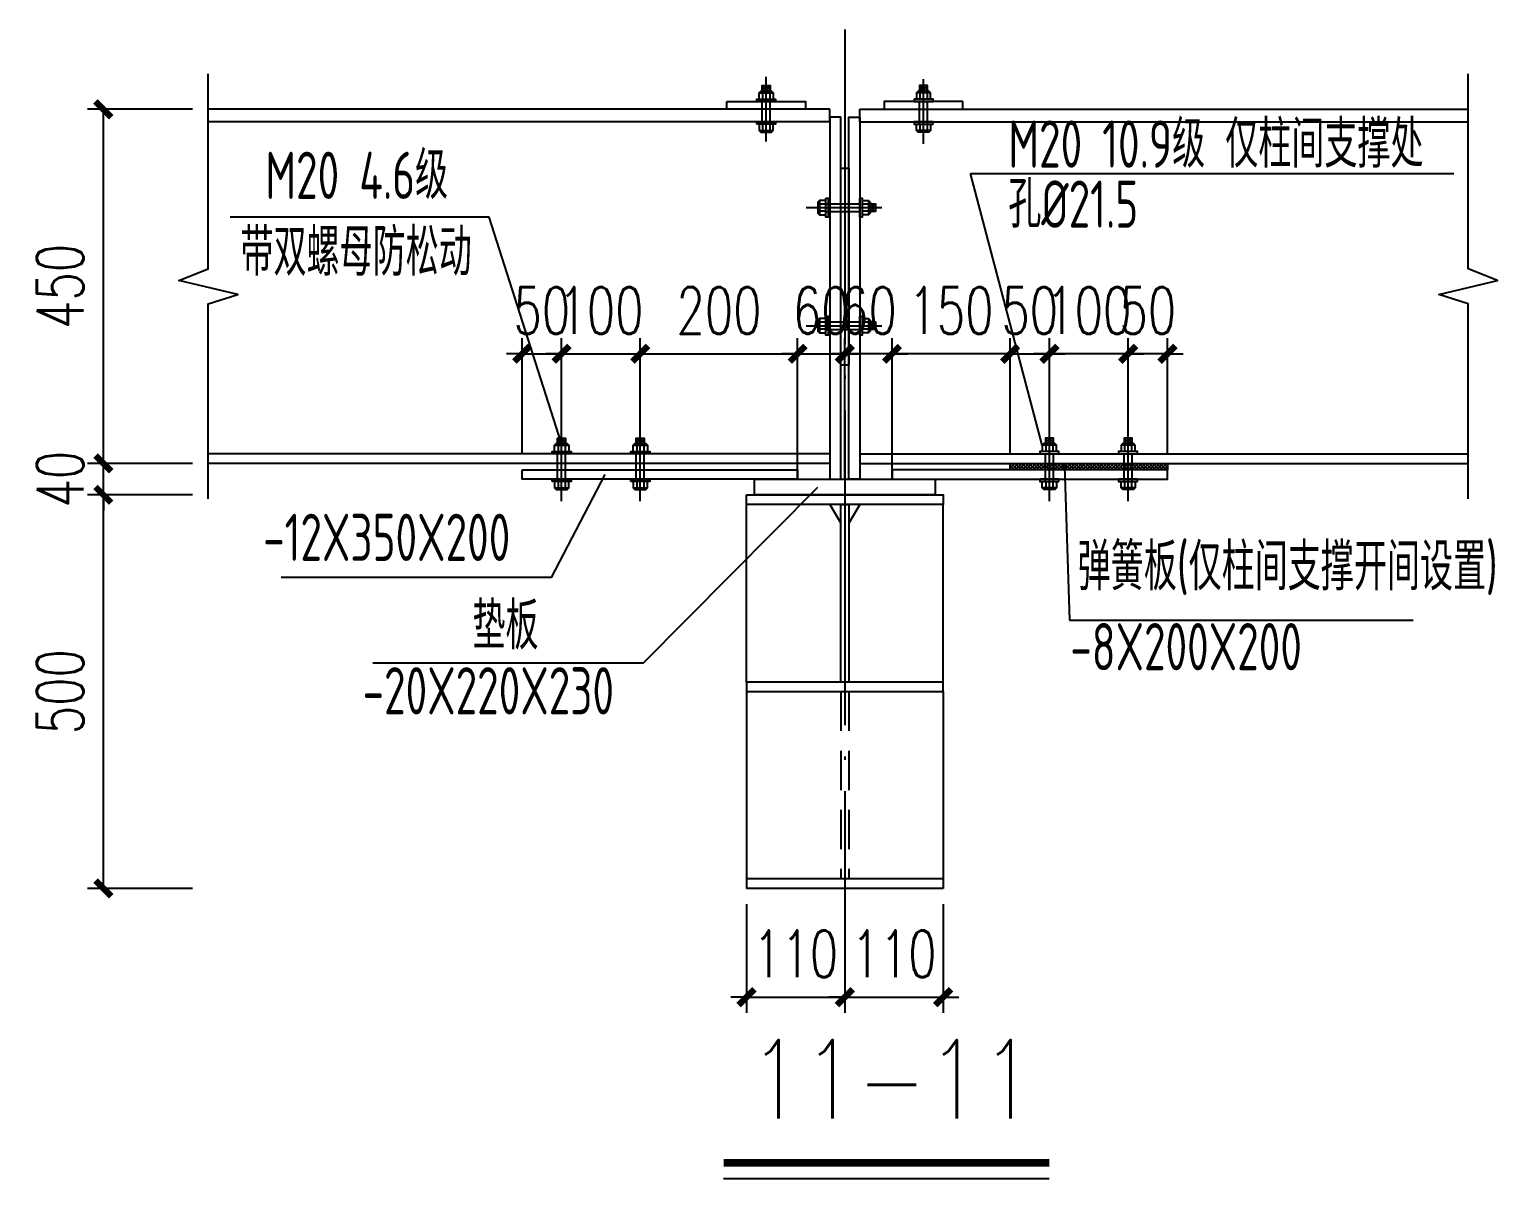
# Model space of a CAD drawing. Extents: x -33967 to 1773478, y -1022458 to -784650.
# Drawn here: x 1727093 to 1736423, y -1011681 to -1004379 of the extents above; entities that cross this region are included whole.
import ezdxf
from ezdxf.enums import TextEntityAlignment as Align

# ---------------------------------------------------------------- set-up
doc = ezdxf.new("R2010")
doc.units = 0
doc.header["$LTSCALE"] = 1000
doc.header["$MEASUREMENT"] = 0
for name, pattern in [('ACAD_ISO02W100', [15, 12, -3]), ('DASHED', [0.75, 0.5, -0.25]), ('DOTE', [2.42, 2, -0.2, 0.02, -0.2])]:
    doc.linetypes.add(name, pattern=pattern)
for name, color, linetype in [('ADIM', 3, 'Continuous'), ('AXIS', 3, 'Continuous'), ('DOTE', 1, 'DOTE'), ('GL', 150, 'Continuous'), ('PUB_TEXT', 7, 'Continuous'), ('PZ', 202, 'Continuous'), ('TEXT', 7, 'Continuous'), ('吊车梁', 161, 'Continuous')]:
    doc.layers.add(name, color=color, linetype=linetype)
doc.styles.add('_TCH_DIM_T3', font='SIMPLEX', dxfattribs={"width": 0.705882, "bigfont": 'GBCBIG'})
doc.styles.add('SIM-TSSC', font='simplex.shx', dxfattribs={"width": 0.8, "bigfont": 'tssdchn.shx'})
doc.styles.add('TSSD_Norm', font='tssdeng.shx', dxfattribs={"bigfont": 'hztxt.shx'})
doc.dimstyles.new('TCH_100_5', dxfattribs={"dimtxt": 297.5, "dimasz": 100, "dimexe": 100, "dimexo": 100, "dimgap": 126.25, "dimtad": 1, "dimdec": 0, "dimlfac": 0.2, "dimzin": 0, "dimdsep": 46, "dimtxsty": '_TCH_DIM_T3', "dimblk": 'ARCHTICK', "dimcen": 0.09, "dimclrd": 126, "dimclre": 126, "dimclrt": 7, "dimazin": 2, "dimtfac": 1, "dimtdec": 0, "dimtix": 1, "dimtmove": 2, "dimatfit": 3, "dimfxl": 1, "dimtolj": 1, "dimtzin": 0, "dimarcsym": 0})
pattern_1 = [(270, (1566699.085, -576995.614), (15.9257997, -7e-12), []), (270, (1566707.047, -576995.614), (15.9257997, -7e-12), [7.96289984, -3.9814499])]
pattern_2 = [(270, (1566699.085, -576995.614), (15.9257997, -7e-12), []), (270, (1566707.047, -576995.614), (15.9257997, -7e-12), [7.96289984, -3.9814499])]
pattern_3 = [(270, (1566699.085, -576245.614), (15.9257997, -7e-12), []), (270, (1566707.047, -576245.614), (15.9257997, -7e-12), [7.96289984, -3.9814499])]
pattern_4 = [(270, (1566699.085, -576245.614), (15.9257997, -7e-12), []), (270, (1566707.047, -576245.614), (15.9257997, -7e-12), [7.96289984, -3.9814499])]
pattern_5 = [(360, (1301208.515, -1172747.02), (7e-12, 15.9257997), []), (360, (1301208.515, -1172739.057), (7e-12, 15.9257997), [7.96289984, -3.9814499])]
pattern_6 = [(360, (1301208.515, -1172747.02), (7e-12, 15.9257997), []), (360, (1301208.515, -1172739.057), (7e-12, 15.9257997), [7.96289984, -3.9814499])]
pattern_7 = [(360, (1301708.515, -1172747.02), (7e-12, 15.9257997), []), (360, (1301708.515, -1172739.057), (7e-12, 15.9257997), [7.96289984, -3.9814499])]
pattern_8 = [(360, (1301708.515, -1172747.02), (7e-12, 15.9257997), []), (360, (1301708.515, -1172739.057), (7e-12, 15.9257997), [7.96289984, -3.9814499])]
pattern_9 = [(180, (2162840.49, -1172747.02), (-7e-12, 15.9257997), []), (180, (2162840.49, -1172739.057), (-7e-12, 15.9257997), [7.96289984, -3.9814499])]
pattern_10 = [(180, (2162840.49, -1172747.02), (-7e-12, 15.9257997), []), (180, (2162840.49, -1172739.057), (-7e-12, 15.9257997), [7.96289984, -3.9814499])]
pattern_11 = [(180, (2163340.49, -1172747.02), (-7e-12, 15.9257997), []), (180, (2163340.49, -1172739.057), (-7e-12, 15.9257997), [7.96289984, -3.9814499])]
pattern_12 = [(180, (2163340.49, -1172747.02), (-7e-12, 15.9257997), []), (180, (2163340.49, -1172739.057), (-7e-12, 15.9257997), [7.96289984, -3.9814499])]
pattern_13 = [(360, (1302508.515, -1170507.02), (7e-12, 15.9257997), []), (360, (1302508.515, -1170499.057), (7e-12, 15.9257997), [7.96289984, -3.9814499])]
pattern_14 = [(360, (1302508.515, -1170507.02), (7e-12, 15.9257997), []), (360, (1302508.515, -1170499.057), (7e-12, 15.9257997), [7.96289984, -3.9814499])]
pattern_15 = [(180, (2162040.49, -1170507.02), (-7e-12, 15.9257997), []), (180, (2162040.49, -1170499.057), (-7e-12, 15.9257997), [7.96289984, -3.9814499])]
pattern_16 = [(180, (2162040.49, -1170507.02), (-7e-12, 15.9257997), []), (180, (2162040.49, -1170499.057), (-7e-12, 15.9257997), [7.96289984, -3.9814499])]

# ---------------------------------------------------------------- blocks, each defined once
blk = doc.blocks.new('_ArchTick')
at = {"color": 0, "linetype": 'ByBlock', "const_width": 0.4}
blk.add_lwpolyline([(-0.5, -0.5), (0.5, 0.5)], dxfattribs=at)
blk = doc.blocks.new('*D825')
at = {"layer": 'Defpoints', "color": 0, "transparency": 16777216}
for p in [(1732274.5, -1009836.6), (1732899.5, -1009836.6), (1732899.5, -1010527.7)]:
    blk.add_point(p, dxfattribs=at)
at = {"layer": 'GL', "color": 126, "lineweight": -2, "transparency": 16777216}
for p, q in [((1732274.5, -1009936.6), (1732274.5, -1010627.7)), ((1732899.5, -1009936.6), (1732899.5, -1010627.7)), ((1732274.5, -1010527.7), (1732174.5, -1010527.7)), ((1732274.5, -1010527.7), (1732899.5, -1010527.7)), ((1732899.5, -1010527.7), (1732999.5, -1010527.7))]:
    blk.add_line(p, q, dxfattribs=at)
at = {"layer": 'GL', "color": 126, "lineweight": -2, "transparency": 16777216, "xscale": 100, "yscale": 100, "zscale": 100}
blk.add_blockref('_ArchTick', (1732274.5, -1010527.7), dxfattribs=at)
at = {"layer": 'GL', "color": 126, "lineweight": -2, "transparency": 16777216, "xscale": 100, "yscale": 100, "zscale": 100, "rotation": 180}
blk.add_blockref('_ArchTick', (1732899.5, -1010527.7), dxfattribs=at)
at = {"layer": 'GL', "color": 7, "transparency": 16777216, "insert": (1732587, -1010252.7), "char_height": 297.5, "attachment_point": 5, "style": '_TCH_DIM_T3'}
blk.add_mtext('\\A1;110', dxfattribs=at)
blk = doc.blocks.new('*D826')
at = {"layer": 'Defpoints', "color": 0, "transparency": 16777216}
for p in [(1731649.5, -1009836.6), (1732274.5, -1009836.6), (1732274.5, -1010527.7)]:
    blk.add_point(p, dxfattribs=at)
at = {"layer": 'GL', "color": 126, "lineweight": -2, "transparency": 16777216}
for p, q in [((1731649.5, -1009936.6), (1731649.5, -1010627.7)), ((1732274.5, -1009936.6), (1732274.5, -1010627.7)), ((1731649.5, -1010527.7), (1731549.5, -1010527.7)), ((1731649.5, -1010527.7), (1732274.5, -1010527.7)), ((1732274.5, -1010527.7), (1732374.5, -1010527.7))]:
    blk.add_line(p, q, dxfattribs=at)
at = {"layer": 'GL', "color": 126, "lineweight": -2, "transparency": 16777216, "xscale": 100, "yscale": 100, "zscale": 100}
blk.add_blockref('_ArchTick', (1731649.5, -1010527.7), dxfattribs=at)
at = {"layer": 'GL', "color": 126, "lineweight": -2, "transparency": 16777216, "xscale": 100, "yscale": 100, "zscale": 100, "rotation": 180}
blk.add_blockref('_ArchTick', (1732274.5, -1010527.7), dxfattribs=at)
at = {"layer": 'GL', "color": 7, "transparency": 16777216, "insert": (1731962, -1010252.7), "char_height": 297.5, "attachment_point": 5, "style": '_TCH_DIM_T3'}
blk.add_mtext('\\A1;110', dxfattribs=at)
blk = doc.blocks.new('*D827')
at = {"layer": 'Defpoints', "color": 0, "transparency": 16777216}
for p in [(1727562.7, -1007336.6), (1728228.7, -1007336.6), (1728228.7, -1009836.6)]:
    blk.add_point(p, dxfattribs=at)
at = {"layer": 'GL', "color": 126, "lineweight": -2, "transparency": 16777216}
for p, q in [((1728128.7, -1007336.6), (1727462.7, -1007336.6)), ((1727562.7, -1009836.6), (1727562.7, -1007336.6)), ((1728128.7, -1009836.6), (1727462.7, -1009836.6))]:
    blk.add_line(p, q, dxfattribs=at)
at = {"layer": 'GL', "color": 126, "lineweight": -2, "transparency": 16777216, "xscale": 100, "yscale": 100, "zscale": 100}
for p, rotation in [((1727562.7, -1007336.6), 90), ((1727562.7, -1009836.6), 270)]:
    blk.add_blockref('_ArchTick', p, dxfattribs=dict(at, rotation=rotation))
at = {"layer": 'GL', "color": 7, "transparency": 16777216, "insert": (1727287.7, -1008586.6), "char_height": 297.5, "attachment_point": 5, "rotation": 90, "style": '_TCH_DIM_T3'}
blk.add_mtext('\\A1;500', dxfattribs=at)
blk = doc.blocks.new('*D828')
at = {"layer": 'Defpoints', "color": 0, "transparency": 16777216}
for p in [(1727562.7, -1007136.6), (1728228.7, -1007136.6), (1728228.7, -1007336.6)]:
    blk.add_point(p, dxfattribs=at)
at = {"layer": 'GL', "color": 126, "lineweight": -2, "transparency": 16777216}
for p, q in [((1727562.7, -1007136.6), (1727562.7, -1007036.6)), ((1728128.7, -1007136.6), (1727462.7, -1007136.6)), ((1727562.7, -1007336.6), (1727562.7, -1007136.6)), ((1728128.7, -1007336.6), (1727462.7, -1007336.6)), ((1727562.7, -1007336.6), (1727562.7, -1007436.6))]:
    blk.add_line(p, q, dxfattribs=at)
at = {"layer": 'GL', "color": 126, "lineweight": -2, "transparency": 16777216, "xscale": 100, "yscale": 100, "zscale": 100}
for p, rotation in [((1727562.7, -1007136.6), 270), ((1727562.7, -1007336.6), 90)]:
    blk.add_blockref('_ArchTick', p, dxfattribs=dict(at, rotation=rotation))
at = {"layer": 'GL', "color": 7, "transparency": 16777216, "insert": (1727287.7, -1007236.6), "char_height": 297.5, "attachment_point": 5, "rotation": 90, "style": '_TCH_DIM_T3'}
blk.add_mtext('\\A1;40', dxfattribs=at)
blk = doc.blocks.new('*D829')
at = {"layer": 'Defpoints', "color": 0, "transparency": 16777216}
for p in [(1727562.7, -1004886.6), (1728228.7, -1004886.6), (1728228.7, -1007136.6)]:
    blk.add_point(p, dxfattribs=at)
at = {"layer": 'GL', "color": 126, "lineweight": -2, "transparency": 16777216}
for p, q in [((1728128.7, -1004886.6), (1727462.7, -1004886.6)), ((1727562.7, -1007136.6), (1727562.7, -1004886.6)), ((1728128.7, -1007136.6), (1727462.7, -1007136.6))]:
    blk.add_line(p, q, dxfattribs=at)
at = {"layer": 'GL', "color": 126, "lineweight": -2, "transparency": 16777216, "xscale": 100, "yscale": 100, "zscale": 100}
for p, rotation in [((1727562.7, -1004886.6), 90), ((1727562.7, -1007136.6), 270)]:
    blk.add_blockref('_ArchTick', p, dxfattribs=dict(at, rotation=rotation))
at = {"layer": 'GL', "color": 7, "transparency": 16777216, "insert": (1727287.7, -1006011.6), "char_height": 297.5, "attachment_point": 5, "rotation": 90, "style": '_TCH_DIM_T3'}
blk.add_mtext('\\A1;450', dxfattribs=at)
blk = doc.blocks.new('*D830')
at = {"layer": 'Defpoints', "color": 0, "transparency": 16777216}
for p in [(1730474.5, -1006440.3), (1730224.5, -1007176.6), (1730474.5, -1007176.6)]:
    blk.add_point(p, dxfattribs=at)
at = {"layer": 'GL', "color": 126, "lineweight": -2, "transparency": 16777216}
for p, q in [((1730224.5, -1007076.6), (1730224.5, -1006340.3)), ((1730474.5, -1007076.6), (1730474.5, -1006340.3)), ((1730224.5, -1006440.3), (1730124.5, -1006440.3)), ((1730224.5, -1006440.3), (1730474.5, -1006440.3)), ((1730474.5, -1006440.3), (1730574.5, -1006440.3))]:
    blk.add_line(p, q, dxfattribs=at)
at = {"layer": 'GL', "color": 126, "lineweight": -2, "transparency": 16777216, "xscale": 100, "yscale": 100, "zscale": 100}
blk.add_blockref('_ArchTick', (1730224.5, -1006440.3), dxfattribs=at)
at = {"layer": 'GL', "color": 126, "lineweight": -2, "transparency": 16777216, "xscale": 100, "yscale": 100, "zscale": 100, "rotation": 180}
blk.add_blockref('_ArchTick', (1730474.5, -1006440.3), dxfattribs=at)
at = {"layer": 'GL', "color": 7, "transparency": 16777216, "insert": (1730349.5, -1006165.3), "char_height": 297.5, "attachment_point": 5, "style": '_TCH_DIM_T3'}
blk.add_mtext('\\A1;50', dxfattribs=at)
blk = doc.blocks.new('*D831')
at = {"layer": 'Defpoints', "color": 0, "transparency": 16777216}
for p in [(1730974.5, -1006440.3), (1730474.5, -1007176.6), (1730974.5, -1007176.6)]:
    blk.add_point(p, dxfattribs=at)
at = {"layer": 'GL', "color": 126, "lineweight": -2, "transparency": 16777216}
for p, q in [((1730474.5, -1007076.6), (1730474.5, -1006340.3)), ((1730974.5, -1007076.6), (1730974.5, -1006340.3)), ((1730474.5, -1006440.3), (1730374.5, -1006440.3)), ((1730474.5, -1006440.3), (1730974.5, -1006440.3)), ((1730974.5, -1006440.3), (1731074.5, -1006440.3))]:
    blk.add_line(p, q, dxfattribs=at)
at = {"layer": 'GL', "color": 126, "lineweight": -2, "transparency": 16777216, "xscale": 100, "yscale": 100, "zscale": 100}
blk.add_blockref('_ArchTick', (1730474.5, -1006440.3), dxfattribs=at)
at = {"layer": 'GL', "color": 126, "lineweight": -2, "transparency": 16777216, "xscale": 100, "yscale": 100, "zscale": 100, "rotation": 180}
blk.add_blockref('_ArchTick', (1730974.5, -1006440.3), dxfattribs=at)
at = {"layer": 'GL', "color": 7, "transparency": 16777216, "insert": (1730724.5, -1006165.3), "char_height": 297.5, "attachment_point": 5, "style": '_TCH_DIM_T3'}
blk.add_mtext('\\A1;100', dxfattribs=at)
blk = doc.blocks.new('*D832')
at = {"layer": 'Defpoints', "color": 0, "transparency": 16777216}
for p in [(1731974.5, -1006440.3), (1730974.5, -1007176.6), (1731974.5, -1007336.6)]:
    blk.add_point(p, dxfattribs=at)
at = {"layer": 'GL', "color": 126, "lineweight": -2, "transparency": 16777216}
for p, q in [((1730974.5, -1007076.6), (1730974.5, -1006340.3)), ((1731974.5, -1007236.6), (1731974.5, -1006340.3)), ((1730974.5, -1006440.3), (1731974.5, -1006440.3))]:
    blk.add_line(p, q, dxfattribs=at)
at = {"layer": 'GL', "color": 126, "lineweight": -2, "transparency": 16777216, "xscale": 100, "yscale": 100, "zscale": 100, "rotation": 180}
blk.add_blockref('_ArchTick', (1730974.5, -1006440.3), dxfattribs=at)
at = {"layer": 'GL', "color": 126, "lineweight": -2, "transparency": 16777216, "xscale": 100, "yscale": 100, "zscale": 100}
blk.add_blockref('_ArchTick', (1731974.5, -1006440.3), dxfattribs=at)
at = {"layer": 'GL', "color": 7, "transparency": 16777216, "insert": (1731474.5, -1006165.3), "char_height": 297.5, "attachment_point": 5, "style": '_TCH_DIM_T3'}
blk.add_mtext('\\A1;200', dxfattribs=at)
blk = doc.blocks.new('*D833')
at = {"layer": 'Defpoints', "color": 0, "transparency": 16777216}
for p in [(1732274.5, -1006440.3), (1731974.5, -1007336.6), (1732274.5, -1007336.6)]:
    blk.add_point(p, dxfattribs=at)
at = {"layer": 'GL', "color": 126, "lineweight": -2, "transparency": 16777216}
for p, q in [((1731974.5, -1007236.6), (1731974.5, -1006340.3)), ((1732274.5, -1007236.6), (1732274.5, -1006340.3)), ((1731974.5, -1006440.3), (1731874.5, -1006440.3)), ((1731974.5, -1006440.3), (1732274.5, -1006440.3)), ((1732274.5, -1006440.3), (1732374.5, -1006440.3))]:
    blk.add_line(p, q, dxfattribs=at)
at = {"layer": 'GL', "color": 126, "lineweight": -2, "transparency": 16777216, "xscale": 100, "yscale": 100, "zscale": 100}
blk.add_blockref('_ArchTick', (1731974.5, -1006440.3), dxfattribs=at)
at = {"layer": 'GL', "color": 126, "lineweight": -2, "transparency": 16777216, "xscale": 100, "yscale": 100, "zscale": 100, "rotation": 180}
blk.add_blockref('_ArchTick', (1732274.5, -1006440.3), dxfattribs=at)
at = {"layer": 'GL', "color": 7, "transparency": 16777216, "insert": (1732124.5, -1006165.3), "char_height": 297.5, "attachment_point": 5, "style": '_TCH_DIM_T3'}
blk.add_mtext('\\A1;60', dxfattribs=at)
blk = doc.blocks.new('*D834')
at = {"layer": 'Defpoints', "color": 0, "transparency": 16777216}
for p in [(1732274.5, -1006440.3), (1732274.5, -1007336.6), (1732574.5, -1007336.6)]:
    blk.add_point(p, dxfattribs=at)
at = {"layer": 'GL', "color": 126, "lineweight": -2, "transparency": 16777216}
for p, q in [((1732274.5, -1007236.6), (1732274.5, -1006340.3)), ((1732574.5, -1007236.6), (1732574.5, -1006340.3)), ((1732274.5, -1006440.3), (1732174.5, -1006440.3)), ((1732574.5, -1006440.3), (1732274.5, -1006440.3)), ((1732574.5, -1006440.3), (1732674.5, -1006440.3))]:
    blk.add_line(p, q, dxfattribs=at)
at = {"layer": 'GL', "color": 126, "lineweight": -2, "transparency": 16777216, "xscale": 100, "yscale": 100, "zscale": 100}
blk.add_blockref('_ArchTick', (1732274.5, -1006440.3), dxfattribs=at)
at = {"layer": 'GL', "color": 126, "lineweight": -2, "transparency": 16777216, "xscale": 100, "yscale": 100, "zscale": 100, "rotation": 180}
blk.add_blockref('_ArchTick', (1732574.5, -1006440.3), dxfattribs=at)
at = {"layer": 'GL', "color": 7, "transparency": 16777216, "insert": (1732424.5, -1006165.3), "char_height": 297.5, "attachment_point": 5, "style": '_TCH_DIM_T3'}
blk.add_mtext('\\A1;60', dxfattribs=at)
blk = doc.blocks.new('*D835')
at = {"layer": 'Defpoints', "color": 0, "transparency": 16777216}
for p in [(1732574.5, -1006440.3), (1733324.5, -1007136.6), (1732574.5, -1007336.6)]:
    blk.add_point(p, dxfattribs=at)
at = {"layer": 'GL', "color": 126, "lineweight": -2, "transparency": 16777216}
for p, q in [((1732574.5, -1007236.6), (1732574.5, -1006340.3)), ((1733324.5, -1007036.6), (1733324.5, -1006340.3)), ((1732574.5, -1006440.3), (1732474.5, -1006440.3)), ((1733324.5, -1006440.3), (1732574.5, -1006440.3)), ((1733324.5, -1006440.3), (1733424.5, -1006440.3))]:
    blk.add_line(p, q, dxfattribs=at)
at = {"layer": 'GL', "color": 126, "lineweight": -2, "transparency": 16777216, "xscale": 100, "yscale": 100, "zscale": 100}
blk.add_blockref('_ArchTick', (1732574.5, -1006440.3), dxfattribs=at)
at = {"layer": 'GL', "color": 126, "lineweight": -2, "transparency": 16777216, "xscale": 100, "yscale": 100, "zscale": 100, "rotation": 180}
blk.add_blockref('_ArchTick', (1733324.5, -1006440.3), dxfattribs=at)
at = {"layer": 'GL', "color": 7, "transparency": 16777216, "insert": (1732949.5, -1006165.3), "char_height": 297.5, "attachment_point": 5, "style": '_TCH_DIM_T3'}
blk.add_mtext('\\A1;150', dxfattribs=at)
blk = doc.blocks.new('*D836')
at = {"layer": 'Defpoints', "color": 0, "transparency": 16777216}
for p in [(1733574.5, -1006440.3), (1733574.5, -1007176.6), (1734074.5, -1007176.6)]:
    blk.add_point(p, dxfattribs=at)
at = {"layer": 'GL', "color": 126, "lineweight": -2, "transparency": 16777216}
for p, q in [((1733574.5, -1007076.6), (1733574.5, -1006340.3)), ((1734074.5, -1007076.6), (1734074.5, -1006340.3)), ((1733574.5, -1006440.3), (1733474.5, -1006440.3)), ((1734074.5, -1006440.3), (1733574.5, -1006440.3)), ((1734074.5, -1006440.3), (1734174.5, -1006440.3))]:
    blk.add_line(p, q, dxfattribs=at)
at = {"layer": 'GL', "color": 126, "lineweight": -2, "transparency": 16777216, "xscale": 100, "yscale": 100, "zscale": 100}
blk.add_blockref('_ArchTick', (1733574.5, -1006440.3), dxfattribs=at)
at = {"layer": 'GL', "color": 126, "lineweight": -2, "transparency": 16777216, "xscale": 100, "yscale": 100, "zscale": 100, "rotation": 180}
blk.add_blockref('_ArchTick', (1734074.5, -1006440.3), dxfattribs=at)
at = {"layer": 'GL', "color": 7, "transparency": 16777216, "insert": (1733824.5, -1006165.3), "char_height": 297.5, "attachment_point": 5, "style": '_TCH_DIM_T3'}
blk.add_mtext('\\A1;100', dxfattribs=at)
blk = doc.blocks.new('*D837')
at = {"layer": 'Defpoints', "color": 0, "transparency": 16777216}
for p in [(1734074.5, -1006440.3), (1734074.5, -1007176.6), (1734324.5, -1007176.6)]:
    blk.add_point(p, dxfattribs=at)
at = {"layer": 'GL', "color": 126, "lineweight": -2, "transparency": 16777216}
for p, q in [((1734074.5, -1007076.6), (1734074.5, -1006340.3)), ((1734324.5, -1007076.6), (1734324.5, -1006340.3)), ((1734074.5, -1006440.3), (1733974.5, -1006440.3)), ((1734324.5, -1006440.3), (1734074.5, -1006440.3)), ((1734324.5, -1006440.3), (1734424.5, -1006440.3))]:
    blk.add_line(p, q, dxfattribs=at)
at = {"layer": 'GL', "color": 126, "lineweight": -2, "transparency": 16777216, "xscale": 100, "yscale": 100, "zscale": 100}
blk.add_blockref('_ArchTick', (1734074.5, -1006440.3), dxfattribs=at)
at = {"layer": 'GL', "color": 126, "lineweight": -2, "transparency": 16777216, "xscale": 100, "yscale": 100, "zscale": 100, "rotation": 180}
blk.add_blockref('_ArchTick', (1734324.5, -1006440.3), dxfattribs=at)
at = {"layer": 'GL', "color": 7, "transparency": 16777216, "insert": (1734199.5, -1006165.3), "char_height": 297.5, "attachment_point": 5, "style": '_TCH_DIM_T3'}
blk.add_mtext('\\A1;50', dxfattribs=at)
blk = doc.blocks.new('*D856')
at = {"layer": 'Defpoints', "color": 0, "transparency": 16777216}
for p in [(1733574.5, -1006440.3), (1733324.5, -1007176.6), (1733574.5, -1007176.6)]:
    blk.add_point(p, dxfattribs=at)
at = {"layer": 'GL', "color": 126, "lineweight": -2, "transparency": 16777216}
for p, q in [((1733324.5, -1007076.6), (1733324.5, -1006340.3)), ((1733574.5, -1007076.6), (1733574.5, -1006340.3)), ((1733324.5, -1006440.3), (1733224.5, -1006440.3)), ((1733324.5, -1006440.3), (1733574.5, -1006440.3)), ((1733574.5, -1006440.3), (1733674.5, -1006440.3))]:
    blk.add_line(p, q, dxfattribs=at)
at = {"layer": 'GL', "color": 126, "lineweight": -2, "transparency": 16777216, "xscale": 100, "yscale": 100, "zscale": 100}
blk.add_blockref('_ArchTick', (1733324.5, -1006440.3), dxfattribs=at)
at = {"layer": 'GL', "color": 126, "lineweight": -2, "transparency": 16777216, "xscale": 100, "yscale": 100, "zscale": 100, "rotation": 180}
blk.add_blockref('_ArchTick', (1733574.5, -1006440.3), dxfattribs=at)
at = {"layer": 'GL', "color": 7, "transparency": 16777216, "insert": (1733449.5, -1006165.3), "char_height": 297.5, "attachment_point": 5, "style": '_TCH_DIM_T3'}
blk.add_mtext('\\A1;50', dxfattribs=at)

msp = doc.modelspace()

# ---------------------------------------------------------------- hatches: boundary and pattern name
h = msp.add_hatch()
h.set_pattern_fill('BRASS', color=256, scale=2.508, style=0)
h.set_pattern_definition(pattern_13)
h.paths.add_polyline_path([(1731799.6, -1004770.8), (1731799.6, -1004736.4), (1731749.4, -1004736.4), (1731749.4, -1004770.8)])
h = msp.add_hatch()
h.set_pattern_fill('BRASS', color=256, scale=2.508, style=0)
h.set_pattern_definition(pattern_14)
h.paths.add_polyline_path([(1731799.6, -1004770.8), (1731799.6, -1004736.4), (1731749.4, -1004736.4), (1731749.4, -1004770.8)])
h = msp.add_hatch()
h.set_pattern_fill('BRASS', color=256, scale=2.508, style=0)
h.set_pattern_definition(pattern_13)
h.paths.add_polyline_path([(1731799.6, -1004770.8), (1731799.6, -1004736.4), (1731749.4, -1004736.4), (1731749.4, -1004770.8)])
h = msp.add_hatch()
h.set_pattern_fill('BRASS', color=256, scale=2.508, style=0)
h.set_pattern_definition(pattern_14)
h.paths.add_polyline_path([(1731799.6, -1004770.8), (1731799.6, -1004736.4), (1731749.4, -1004736.4), (1731749.4, -1004770.8)])
h = msp.add_hatch()
h.set_pattern_fill('BRASS', color=256, scale=2.508, style=0)
h.set_pattern_definition(pattern_15)
h.paths.add_polyline_path([(1732749.4, -1004770.8), (1732749.4, -1004736.4), (1732799.6, -1004736.4), (1732799.6, -1004770.8)])
h = msp.add_hatch()
h.set_pattern_fill('BRASS', color=256, scale=2.508, style=0)
h.set_pattern_definition(pattern_16)
h.paths.add_polyline_path([(1732749.4, -1004770.8), (1732749.4, -1004736.4), (1732799.6, -1004736.4), (1732799.6, -1004770.8)])
h = msp.add_hatch()
h.set_pattern_fill('BRASS', color=256, scale=2.508, style=0)
h.set_pattern_definition(pattern_15)
h.paths.add_polyline_path([(1732749.4, -1004770.8), (1732749.4, -1004736.4), (1732799.6, -1004736.4), (1732799.6, -1004770.8)])
h = msp.add_hatch()
h.set_pattern_fill('BRASS', color=256, scale=2.508, style=0)
h.set_pattern_definition(pattern_16)
h.paths.add_polyline_path([(1732749.4, -1004770.8), (1732749.4, -1004736.4), (1732799.6, -1004736.4), (1732799.6, -1004770.8)])
h = msp.add_hatch()
h.set_pattern_fill('BRASS', color=256, scale=2.508, angle=-90, style=0)
h.set_pattern_definition(pattern_3)
h.paths.add_polyline_path([(1732435.3, -1005536.7), (1732469.7, -1005536.7), (1732469.7, -1005486.5), (1732435.3, -1005486.5)])
h = msp.add_hatch()
h.set_pattern_fill('BRASS', color=256, scale=2.508, angle=-90, style=0)
h.set_pattern_definition(pattern_4)
h.paths.add_polyline_path([(1732435.3, -1005536.7), (1732469.7, -1005536.7), (1732469.7, -1005486.5), (1732435.3, -1005486.5)])
h = msp.add_hatch()
h.set_pattern_fill('BRASS', color=256, scale=2.508, angle=-90, style=0)
h.set_pattern_definition(pattern_3)
h.paths.add_polyline_path([(1732435.3, -1005536.7), (1732469.7, -1005536.7), (1732469.7, -1005486.5), (1732435.3, -1005486.5)])
h = msp.add_hatch()
h.set_pattern_fill('BRASS', color=256, scale=2.508, angle=-90, style=0)
h.set_pattern_definition(pattern_4)
h.paths.add_polyline_path([(1732435.3, -1005536.7), (1732469.7, -1005536.7), (1732469.7, -1005486.5), (1732435.3, -1005486.5)])
h = msp.add_hatch()
h.set_pattern_fill('BRASS', color=256, scale=2.508, angle=-90, style=0)
h.set_pattern_definition(pattern_1)
h.paths.add_polyline_path([(1732435.3, -1006286.7), (1732469.7, -1006286.7), (1732469.7, -1006236.5), (1732435.3, -1006236.5)])
h = msp.add_hatch()
h.set_pattern_fill('BRASS', color=256, scale=2.508, angle=-90, style=0)
h.set_pattern_definition(pattern_2)
h.paths.add_polyline_path([(1732435.3, -1006286.7), (1732469.7, -1006286.7), (1732469.7, -1006236.5), (1732435.3, -1006236.5)])
h = msp.add_hatch()
h.set_pattern_fill('BRASS', color=256, scale=2.508, angle=-90, style=0)
h.set_pattern_definition(pattern_1)
h.paths.add_polyline_path([(1732435.3, -1006286.7), (1732469.7, -1006286.7), (1732469.7, -1006236.5), (1732435.3, -1006236.5)])
h = msp.add_hatch()
h.set_pattern_fill('BRASS', color=256, scale=2.508, angle=-90, style=0)
h.set_pattern_definition(pattern_2)
h.paths.add_polyline_path([(1732435.3, -1006286.7), (1732469.7, -1006286.7), (1732469.7, -1006236.5), (1732435.3, -1006236.5)])
h = msp.add_hatch()
h.set_pattern_fill('BRASS', color=256, scale=2.508, style=0)
h.set_pattern_definition(pattern_5)
h.paths.add_polyline_path([(1730499.6, -1007010.8), (1730499.6, -1006976.4), (1730449.4, -1006976.4), (1730449.4, -1007010.8)])
h = msp.add_hatch()
h.set_pattern_fill('BRASS', color=256, scale=2.508, style=0)
h.set_pattern_definition(pattern_6)
h.paths.add_polyline_path([(1730499.6, -1007010.8), (1730499.6, -1006976.4), (1730449.4, -1006976.4), (1730449.4, -1007010.8)])
h = msp.add_hatch()
h.set_pattern_fill('BRASS', color=256, scale=2.508, style=0)
h.set_pattern_definition(pattern_5)
h.paths.add_polyline_path([(1730499.6, -1007010.8), (1730499.6, -1006976.4), (1730449.4, -1006976.4), (1730449.4, -1007010.8)])
h = msp.add_hatch()
h.set_pattern_fill('BRASS', color=256, scale=2.508, style=0)
h.set_pattern_definition(pattern_6)
h.paths.add_polyline_path([(1730499.6, -1007010.8), (1730499.6, -1006976.4), (1730449.4, -1006976.4), (1730449.4, -1007010.8)])
h = msp.add_hatch()
h.set_pattern_fill('BRASS', color=256, scale=2.508, style=0)
h.set_pattern_definition(pattern_7)
h.paths.add_polyline_path([(1730999.6, -1007010.8), (1730999.6, -1006976.4), (1730949.4, -1006976.4), (1730949.4, -1007010.8)])
h = msp.add_hatch()
h.set_pattern_fill('BRASS', color=256, scale=2.508, style=0)
h.set_pattern_definition(pattern_8)
h.paths.add_polyline_path([(1730999.6, -1007010.8), (1730999.6, -1006976.4), (1730949.4, -1006976.4), (1730949.4, -1007010.8)])
h = msp.add_hatch()
h.set_pattern_fill('BRASS', color=256, scale=2.508, style=0)
h.set_pattern_definition(pattern_7)
h.paths.add_polyline_path([(1730999.6, -1007010.8), (1730999.6, -1006976.4), (1730949.4, -1006976.4), (1730949.4, -1007010.8)])
h = msp.add_hatch()
h.set_pattern_fill('BRASS', color=256, scale=2.508, style=0)
h.set_pattern_definition(pattern_8)
h.paths.add_polyline_path([(1730999.6, -1007010.8), (1730999.6, -1006976.4), (1730949.4, -1006976.4), (1730949.4, -1007010.8)])
h = msp.add_hatch()
h.set_pattern_fill('BRASS', color=256, scale=2.508, style=0)
h.set_pattern_definition(pattern_9)
h.paths.add_polyline_path([(1733549.4, -1007010.8), (1733549.4, -1006976.4), (1733599.6, -1006976.4), (1733599.6, -1007010.8)])
h = msp.add_hatch()
h.set_pattern_fill('BRASS', color=256, scale=2.508, style=0)
h.set_pattern_definition(pattern_10)
h.paths.add_polyline_path([(1733549.4, -1007010.8), (1733549.4, -1006976.4), (1733599.6, -1006976.4), (1733599.6, -1007010.8)])
h = msp.add_hatch()
h.set_pattern_fill('BRASS', color=256, scale=2.508, style=0)
h.set_pattern_definition(pattern_9)
h.paths.add_polyline_path([(1733549.4, -1007010.8), (1733549.4, -1006976.4), (1733599.6, -1006976.4), (1733599.6, -1007010.8)])
h = msp.add_hatch()
h.set_pattern_fill('BRASS', color=256, scale=2.508, style=0)
h.set_pattern_definition(pattern_10)
h.paths.add_polyline_path([(1733549.4, -1007010.8), (1733549.4, -1006976.4), (1733599.6, -1006976.4), (1733599.6, -1007010.8)])
h = msp.add_hatch()
h.set_pattern_fill('BRASS', color=256, scale=2.508, style=0)
h.set_pattern_definition(pattern_11)
h.paths.add_polyline_path([(1734049.4, -1007010.8), (1734049.4, -1006976.4), (1734099.6, -1006976.4), (1734099.6, -1007010.8)])
h = msp.add_hatch()
h.set_pattern_fill('BRASS', color=256, scale=2.508, style=0)
h.set_pattern_definition(pattern_12)
h.paths.add_polyline_path([(1734049.4, -1007010.8), (1734049.4, -1006976.4), (1734099.6, -1006976.4), (1734099.6, -1007010.8)])
h = msp.add_hatch()
h.set_pattern_fill('BRASS', color=256, scale=2.508, style=0)
h.set_pattern_definition(pattern_11)
h.paths.add_polyline_path([(1734049.4, -1007010.8), (1734049.4, -1006976.4), (1734099.6, -1006976.4), (1734099.6, -1007010.8)])
h = msp.add_hatch()
h.set_pattern_fill('BRASS', color=256, scale=2.508, style=0)
h.set_pattern_definition(pattern_12)
h.paths.add_polyline_path([(1734049.4, -1007010.8), (1734049.4, -1006976.4), (1734099.6, -1006976.4), (1734099.6, -1007010.8)])
at = {"true_color": 0x9898cc}
h = msp.add_hatch(dxfattribs=at)
h.set_pattern_fill('ANSI37', color=253, scale=10)
h.set_pattern_definition([(45, (-65525.181, -1407115.691), (-11.22532015, 11.22532015), []), (135, (-65525.181, -1407115.691), (-11.22532015, -11.22532015), [])])
h.paths.add_polyline_path([(1734324.5, -1007136.6), (1733324.5, -1007136.6), (1733324.5, -1007176.6), (1734324.5, -1007176.6)])

# ---------------------------------------------------------------- linework, layer by layer
at = {"linetype": 'ACAD_ISO02W100', "ltscale": 2}
for p, q in [((1731774.5, -1005092), (1731774.5, -1004681.2)), ((1732774.5, -1005107), (1732774.5, -1004696.2)), ((1732029.1, -1005511.6), (1732509.9, -1005511.6)), ((1732029.1, -1006261.6), (1732509.9, -1006261.6)), ((1730474.5, -1007377), (1730474.5, -1006936.2)), ((1730974.5, -1007377), (1730974.5, -1006936.2)), ((1733574.5, -1007377), (1733574.5, -1006936.2)), ((1734074.5, -1007377), (1734074.5, -1006936.2))]:
    msp.add_line(p, q, dxfattribs=at)
for p, q in [((1731729.4, -1004781.4), (1731819.6, -1004781.4)), ((1731749.4, -1004981.6), (1731749.4, -1004836.6)), ((1731751.9, -1004781.4), (1731751.9, -1004821.6)), ((1731797.1, -1004781.4), (1731797.1, -1004821.6)), ((1731799.6, -1004981.6), (1731799.6, -1004836.6)), ((1732819.6, -1004781.4), (1732729.4, -1004781.4)), ((1732749.4, -1004981.6), (1732749.4, -1004836.6)), ((1732751.9, -1004781.4), (1732751.9, -1004821.6)), ((1732797.1, -1004781.4), (1732797.1, -1004821.6)), ((1732799.6, -1004981.6), (1732799.6, -1004836.6)), ((1731729.4, -1005021.8), (1731819.6, -1005021.8)), ((1731751.9, -1004981.6), (1731751.9, -1005021.8)), ((1731797.1, -1004981.6), (1731797.1, -1005021.8)), ((1731834.7, -1004966.6), (1731834.7, -1004981.6)), ((1731834.7, -1004966.6), (1731834.7, -1004981.6)), ((1731834.7, -1004966.6), (1731834.7, -1004981.6)), ((1731834.7, -1004966.6), (1731834.7, -1004981.6)), ((1732714.3, -1004966.6), (1732714.3, -1004981.6)), ((1732714.3, -1004966.6), (1732714.3, -1004981.6)), ((1732714.3, -1004966.6), (1732714.3, -1004981.6)), ((1732714.3, -1004966.6), (1732714.3, -1004981.6)), ((1732819.6, -1005021.8), (1732729.4, -1005021.8)), ((1732751.9, -1004981.6), (1732751.9, -1005021.8)), ((1732797.1, -1004981.6), (1732797.1, -1005021.8)), ((1732114.3, -1005466.5), (1732114.3, -1005556.7)), ((1732154.5, -1005489), (1732114.3, -1005489)), ((1732154.5, -1005486.5), (1732369.5, -1005486.5)), ((1732424.7, -1005489), (1732384.6, -1005489)), ((1732424.7, -1005466.5), (1732424.7, -1005556.7)), ((1732154.5, -1005534.2), (1732114.3, -1005534.2)), ((1732154.5, -1005536.7), (1732369.5, -1005536.7)), ((1732169.5, -1005571.8), (1732154.5, -1005571.8)), ((1732169.5, -1005571.8), (1732154.5, -1005571.8)), ((1732169.5, -1005571.8), (1732154.5, -1005571.8)), ((1732169.5, -1005571.8), (1732154.5, -1005571.8)), ((1732424.7, -1005534.2), (1732384.6, -1005534.2)), ((1732114.3, -1006216.5), (1732114.3, -1006306.7)), ((1732154.5, -1006239), (1732114.3, -1006239)), ((1732154.5, -1006236.5), (1732369.5, -1006236.5)), ((1732424.7, -1006239), (1732384.6, -1006239)), ((1732424.7, -1006216.5), (1732424.7, -1006306.7)), ((1732154.5, -1006284.2), (1732114.3, -1006284.2)), ((1732154.5, -1006286.7), (1732369.5, -1006286.7)), ((1732169.5, -1006321.8), (1732154.5, -1006321.8)), ((1732169.5, -1006321.8), (1732154.5, -1006321.8)), ((1732169.5, -1006321.8), (1732154.5, -1006321.8)), ((1732169.5, -1006321.8), (1732154.5, -1006321.8)), ((1732424.7, -1006284.2), (1732384.6, -1006284.2)), ((1730429.4, -1007021.4), (1730519.6, -1007021.4)), ((1730449.4, -1007251.6), (1730449.4, -1007076.6)), ((1730451.9, -1007021.4), (1730451.9, -1007061.6)), ((1730497.1, -1007021.4), (1730497.1, -1007061.6)), ((1730499.6, -1007251.6), (1730499.6, -1007076.6)), ((1730929.4, -1007021.4), (1731019.6, -1007021.4)), ((1730949.4, -1007251.6), (1730949.4, -1007076.6)), ((1730951.9, -1007021.4), (1730951.9, -1007061.6)), ((1730997.1, -1007021.4), (1730997.1, -1007061.6)), ((1730999.6, -1007251.6), (1730999.6, -1007076.6)), ((1733619.6, -1007021.4), (1733529.4, -1007021.4)), ((1733549.4, -1007251.6), (1733549.4, -1007076.6)), ((1733551.9, -1007021.4), (1733551.9, -1007061.6)), ((1733597.1, -1007021.4), (1733597.1, -1007061.6)), ((1733599.6, -1007251.6), (1733599.6, -1007076.6)), ((1734119.6, -1007021.4), (1734029.4, -1007021.4)), ((1734049.4, -1007251.6), (1734049.4, -1007076.6)), ((1734051.9, -1007021.4), (1734051.9, -1007061.6)), ((1734097.1, -1007021.4), (1734097.1, -1007061.6)), ((1734099.6, -1007251.6), (1734099.6, -1007076.6)), ((1730451.9, -1007251.6), (1730451.9, -1007291.8)), ((1730497.1, -1007251.6), (1730497.1, -1007291.8)), ((1730534.7, -1007236.6), (1730534.7, -1007251.6)), ((1730534.7, -1007236.6), (1730534.7, -1007251.6)), ((1730534.7, -1007236.6), (1730534.7, -1007251.6)), ((1730534.7, -1007236.6), (1730534.7, -1007251.6)), ((1730951.9, -1007251.6), (1730951.9, -1007291.8)), ((1730997.1, -1007251.6), (1730997.1, -1007291.8)), ((1731034.7, -1007236.6), (1731034.7, -1007251.6)), ((1731034.7, -1007236.6), (1731034.7, -1007251.6)), ((1731034.7, -1007236.6), (1731034.7, -1007251.6)), ((1731034.7, -1007236.6), (1731034.7, -1007251.6)), ((1733514.3, -1007236.6), (1733514.3, -1007251.6)), ((1733514.3, -1007236.6), (1733514.3, -1007251.6)), ((1733514.3, -1007236.6), (1733514.3, -1007251.6)), ((1733514.3, -1007236.6), (1733514.3, -1007251.6)), ((1733551.9, -1007251.6), (1733551.9, -1007291.8)), ((1733597.1, -1007251.6), (1733597.1, -1007291.8)), ((1734014.3, -1007236.6), (1734014.3, -1007251.6)), ((1734014.3, -1007236.6), (1734014.3, -1007251.6)), ((1734014.3, -1007236.6), (1734014.3, -1007251.6)), ((1734014.3, -1007236.6), (1734014.3, -1007251.6)), ((1734051.9, -1007251.6), (1734051.9, -1007291.8)), ((1734097.1, -1007251.6), (1734097.1, -1007291.8)), ((1730429.4, -1007291.8), (1730519.6, -1007291.8)), ((1730929.4, -1007291.8), (1731019.6, -1007291.8)), ((1733619.6, -1007291.8), (1733529.4, -1007291.8)), ((1734119.6, -1007291.8), (1734029.4, -1007291.8))]:
    msp.add_line(p, q)
for points in [[(1731749.4, -1004770.8), (1731749.4, -1004736.4), (1731799.6, -1004736.4), (1731799.6, -1004770.8)], [(1732799.6, -1004770.8), (1732799.6, -1004736.4), (1732749.4, -1004736.4), (1732749.4, -1004770.8)], [(1731729.4, -1004821.6), (1731729.4, -1004781.4), (1731740, -1004770.8), (1731809, -1004770.8), (1731819.6, -1004781.4), (1731819.6, -1004821.6)], [(1732819.6, -1004821.6), (1732819.6, -1004781.4), (1732809, -1004770.8), (1732740, -1004770.8), (1732729.4, -1004781.4), (1732729.4, -1004821.6)], [(1731729.4, -1004981.6), (1731729.4, -1005021.8), (1731740, -1005032.4), (1731809, -1005032.4), (1731819.6, -1005021.8), (1731819.6, -1004981.6)], [(1732819.6, -1004981.6), (1732819.6, -1005021.8), (1732809, -1005032.4), (1732740, -1005032.4), (1732729.4, -1005021.8), (1732729.4, -1004981.6)], [(1732154.5, -1005466.5), (1732114.3, -1005466.5), (1732103.7, -1005477.1), (1732103.7, -1005546.1), (1732114.3, -1005556.7), (1732154.5, -1005556.7)], [(1732384.6, -1005466.5), (1732424.7, -1005466.5), (1732435.3, -1005477.1), (1732435.3, -1005546.1), (1732424.7, -1005556.7), (1732384.6, -1005556.7)], [(1732435.3, -1005486.5), (1732469.7, -1005486.5), (1732469.7, -1005536.7), (1732435.3, -1005536.7)], [(1732154.5, -1006216.5), (1732114.3, -1006216.5), (1732103.7, -1006227.1), (1732103.7, -1006296.1), (1732114.3, -1006306.7), (1732154.5, -1006306.7)], [(1732384.6, -1006216.5), (1732424.7, -1006216.5), (1732435.3, -1006227.1), (1732435.3, -1006296.1), (1732424.7, -1006306.7), (1732384.6, -1006306.7)], [(1732435.3, -1006236.5), (1732469.7, -1006236.5), (1732469.7, -1006286.7), (1732435.3, -1006286.7)], [(1730449.4, -1007010.8), (1730449.4, -1006976.4), (1730499.6, -1006976.4), (1730499.6, -1007010.8)], [(1730949.4, -1007010.8), (1730949.4, -1006976.4), (1730999.6, -1006976.4), (1730999.6, -1007010.8)], [(1733599.6, -1007010.8), (1733599.6, -1006976.4), (1733549.4, -1006976.4), (1733549.4, -1007010.8)], [(1734099.6, -1007010.8), (1734099.6, -1006976.4), (1734049.4, -1006976.4), (1734049.4, -1007010.8)], [(1730429.4, -1007061.6), (1730429.4, -1007021.4), (1730440, -1007010.8), (1730509, -1007010.8), (1730519.6, -1007021.4), (1730519.6, -1007061.6)], [(1730929.4, -1007061.6), (1730929.4, -1007021.4), (1730940, -1007010.8), (1731009, -1007010.8), (1731019.6, -1007021.4), (1731019.6, -1007061.6)], [(1733619.6, -1007061.6), (1733619.6, -1007021.4), (1733609, -1007010.8), (1733540, -1007010.8), (1733529.4, -1007021.4), (1733529.4, -1007061.6)], [(1734119.6, -1007061.6), (1734119.6, -1007021.4), (1734109, -1007010.8), (1734040, -1007010.8), (1734029.4, -1007021.4), (1734029.4, -1007061.6)], [(1730429.4, -1007251.6), (1730429.4, -1007291.8), (1730440, -1007302.4), (1730509, -1007302.4), (1730519.6, -1007291.8), (1730519.6, -1007251.6)], [(1730929.4, -1007251.6), (1730929.4, -1007291.8), (1730940, -1007302.4), (1731009, -1007302.4), (1731019.6, -1007291.8), (1731019.6, -1007251.6)], [(1733619.6, -1007251.6), (1733619.6, -1007291.8), (1733609, -1007302.4), (1733540, -1007302.4), (1733529.4, -1007291.8), (1733529.4, -1007251.6)], [(1734119.6, -1007251.6), (1734119.6, -1007291.8), (1734109, -1007302.4), (1734040, -1007302.4), (1734029.4, -1007291.8), (1734029.4, -1007251.6)]]:
    msp.add_lwpolyline(points)
for points in [[(1731714.3, -1004836.6), (1731714.3, -1004821.6), (1731834.7, -1004821.6), (1731834.7, -1004836.6)], [(1732834.7, -1004836.6), (1732834.7, -1004821.6), (1732714.3, -1004821.6), (1732714.3, -1004836.6)], [(1731714.3, -1004981.6), (1731714.3, -1004966.6), (1731834.7, -1004966.6), (1731834.7, -1004981.6)], [(1732834.7, -1004981.6), (1732834.7, -1004966.6), (1732714.3, -1004966.6), (1732714.3, -1004981.6)], [(1732154.5, -1005451.4), (1732169.5, -1005451.4), (1732169.5, -1005571.8), (1732154.5, -1005571.8)], [(1732369.5, -1005451.4), (1732384.6, -1005451.4), (1732384.6, -1005571.8), (1732369.5, -1005571.8)], [(1732154.5, -1006201.4), (1732169.5, -1006201.4), (1732169.5, -1006321.8), (1732154.5, -1006321.8)], [(1732369.5, -1006201.4), (1732384.6, -1006201.4), (1732384.6, -1006321.8), (1732369.5, -1006321.8)], [(1730414.3, -1007076.6), (1730414.3, -1007061.6), (1730534.7, -1007061.6), (1730534.7, -1007076.6)], [(1730914.3, -1007076.6), (1730914.3, -1007061.6), (1731034.7, -1007061.6), (1731034.7, -1007076.6)], [(1733634.7, -1007076.6), (1733634.7, -1007061.6), (1733514.3, -1007061.6), (1733514.3, -1007076.6)], [(1734134.7, -1007076.6), (1734134.7, -1007061.6), (1734014.3, -1007061.6), (1734014.3, -1007076.6)], [(1730414.3, -1007251.6), (1730414.3, -1007236.6), (1730534.7, -1007236.6), (1730534.7, -1007251.6)], [(1730914.3, -1007251.6), (1730914.3, -1007236.6), (1731034.7, -1007236.6), (1731034.7, -1007251.6)], [(1733634.7, -1007251.6), (1733634.7, -1007236.6), (1733514.3, -1007236.6), (1733514.3, -1007251.6)], [(1734134.7, -1007251.6), (1734134.7, -1007236.6), (1734014.3, -1007236.6), (1734014.3, -1007251.6)]]:
    msp.add_lwpolyline(points, close=True)
at = {"layer": 'ADIM', "const_width": 50}
msp.add_lwpolyline([(1731504.2, -1011580.6), (1733573.6, -1011580.6)], dxfattribs=at)
at = {"layer": 'ADIM'}
msp.add_lwpolyline([(1731504.2, -1011680.6), (1733573.6, -1011680.6)], dxfattribs=at)
at = {"layer": 'AXIS'}
for p, q in [((1733529.4, -1007021.4), (1733073.9, -1005295.6)), ((1733073.9, -1005295.6), (1736145.4, -1005295.6)), ((1730014.2, -1005571.6), (1728368, -1005571.6)), ((1730474.5, -1007010.8), (1730014.2, -1005571.6)), ((1733669.4, -1007155.1), (1733702.1, -1008132.2)), ((1730411.3, -1007861.6), (1730750.8, -1007207)), ((1730992.9, -1008405.3), (1732102.1, -1007287.8)), ((1730411.3, -1007861.6), (1728692.8, -1007861.6)), ((1733702.1, -1008132.2), (1735886.5, -1008132.2)), ((1730992.9, -1008405.3), (1729274.4, -1008405.3))]:
    msp.add_line(p, q, dxfattribs=at)
at = {"layer": 'AXIS', "const_width": 15}
msp.add_lwpolyline([(1733676.9, -1007155.1, 1), (1733661.9, -1007155.1, 1)], format="xyb", close=True, dxfattribs=at)
at = {"layer": 'DOTE'}
msp.add_line((1732274.5, -1004379), (1732274.5, -1010086.7), dxfattribs=at)
at = {"layer": 'PZ'}
for p, q in [((1731649.5, -1008526.6), (1731649.5, -1007396.6)), ((1732178.6, -1007396.6), (1732249.5, -1007515.2)), ((1732370.4, -1007396.6), (1732299.5, -1007515.2)), ((1732899.5, -1008526.6), (1732899.5, -1007396.6)), ((1731649.5, -1008586.6), (1731649.5, -1009836.6)), ((1732899.5, -1008586.6), (1732899.5, -1009836.6)), ((1732899.5, -1009776.6), (1731649.5, -1009776.6)), ((1732899.5, -1009836.6), (1731649.5, -1009836.6))]:
    msp.add_line(p, q, dxfattribs=at)
at = {"layer": 'PZ', "linetype": 'DASHED', "ltscale": 0.5}
for p, q in [((1732249.5, -1008586.6), (1732249.5, -1009776.6)), ((1732299.5, -1008586.6), (1732299.5, -1009776.6))]:
    msp.add_line(p, q, dxfattribs=at)
at = {"layer": 'PZ'}
for points in [[(1731524.5, -1004836.6), (1732024.5, -1004836.6), (1732024.5, -1004886.6), (1731524.5, -1004886.6)], [(1733024.5, -1004836.6), (1732524.5, -1004836.6), (1732524.5, -1004886.6), (1733024.5, -1004886.6)], [(1732179.5, -1004936.6), (1732179.5, -1007236.6), (1732249.5, -1007236.6), (1732249.5, -1004936.6)], [(1732369.5, -1004936.6), (1732369.5, -1007236.6), (1732299.5, -1007236.6), (1732299.5, -1004936.6)], [(1732249.5, -1005261.6), (1732299.5, -1005261.6), (1732299.5, -1006511.6), (1732249.5, -1006511.6)], [(1730224.5, -1007176.6), (1731974.5, -1007176.6), (1731974.5, -1007236.6), (1730224.5, -1007236.6)], [(1734324.5, -1007176.6), (1732574.5, -1007176.6), (1732574.5, -1007236.6), (1734324.5, -1007236.6)], [(1734324.5, -1007176.6), (1732574.5, -1007176.6), (1732574.5, -1007236.6), (1734324.5, -1007236.6)], [(1733324.5, -1007136.6), (1734324.5, -1007136.6), (1734324.5, -1007176.6), (1733324.5, -1007176.6)], [(1731699.5, -1007236.6), (1732849.5, -1007236.6), (1732849.5, -1007336.6), (1731699.5, -1007336.6)], [(1731649.5, -1007336.6), (1732899.5, -1007336.6), (1732899.5, -1007396.6), (1731649.5, -1007396.6)], [(1732249.5, -1007396.6), (1732299.5, -1007396.6), (1732299.5, -1008526.6), (1732249.5, -1008526.6)], [(1731649.5, -1008586.6), (1732899.5, -1008586.6), (1732899.5, -1008526.6), (1731649.5, -1008526.6)]]:
    msp.add_lwpolyline(points, close=True, dxfattribs=at)
at = {"layer": '吊车梁'}
for p, q in [((1732179.5, -1004886.6), (1728228.7, -1004886.6)), ((1732179.5, -1004966.6), (1732179.5, -1004886.6)), ((1732369.5, -1004886.6), (1736235.7, -1004886.6)), ((1732369.5, -1004966.6), (1732369.5, -1004886.6)), ((1732179.5, -1004966.6), (1728228.7, -1004966.6)), ((1732369.5, -1004966.6), (1736235.7, -1004966.6)), ((1732179.5, -1007076.6), (1728228.7, -1007076.6)), ((1732369.5, -1007076.6), (1736235.7, -1007076.6)), ((1732179.5, -1007136.6), (1728228.7, -1007136.6)), ((1732369.5, -1007136.6), (1736235.7, -1007136.6))]:
    msp.add_line(p, q, dxfattribs=at)
for points in [[(1728228.7, -1007361.6), (1728228.7, -1007136.6), (1728228.7, -1006122.6), (1728416.2, -1006062.6), (1728041.7, -1005973.9), (1728228.7, -1005900.6), (1728228.7, -1005886.6), (1728228.7, -1004661.6)], [(1736235.7, -1007361.6), (1736235.7, -1007136.6), (1736235.7, -1006122.6), (1736048.2, -1006062.6), (1736422.7, -1005973.9), (1736235.7, -1005900.6), (1736235.7, -1005886.6), (1736235.7, -1004661.6)]]:
    msp.add_lwpolyline(points, dxfattribs=at)

# ---------------------------------------------------------------- texts
at = {"layer": 'PUB_TEXT', "linetype": 'ByBlock', "transparency": 16777216, "style": 'SIM-TSSC', "width": 0.8}
msp.add_text('11-11', height=500, dxfattribs=at).set_placement((1731665.2, -1011448.8), align=Align.BOTTOM_LEFT)
at = {"layer": 'TEXT', "style": 'TSSD_Norm', "width": 0.7}
for s, p in [('M20 10.9级 仅柱间支撑处', (1733313.2, -1005257.7)), ('M20 4.6级 ', (1728591.8, -1005456.1)), ('孔%%C21.5', (1733313.2, -1005639.2)), ('带双螺母防松动', (1728433.8, -1005944.4)), ('-12X350X200', (1728578.3, -1007756.3)), ('弹簧板(仅柱间支撑开间设置)', (1733754.1, -1007943.2)), ('垫板', (1729907.7, -1008318.3)), ('-8X200X200', (1733707.2, -1008450.8)), ('-20X220X230', (1729210, -1008731.3))]:
    msp.add_text(s, height=300, dxfattribs=at).set_placement(p)

# ---------------------------------------------------------------- dimensions: what is measured, and where the dimension line sits
at = {"layer": 'GL'}
for base, p1, p2, angle, picture, middle in [((1727562.7, -1004886.6), (1728228.7, -1007136.6), (1728228.7, -1004886.6), 90, '*D829', (1727287.7, -1006011.6)), ((1732274.5, -1006440.3), (1732574.5, -1007336.6), (1732274.5, -1007336.6), 180, '*D834', (1732424.5, -1006165.3)), ((1732574.5, -1006440.3), (1733324.5, -1007136.6), (1732574.5, -1007336.6), 180, '*D835', (1732949.5, -1006165.3)), ((1733574.5, -1006440.3), (1734074.5, -1007176.6), (1733574.5, -1007176.6), 180, '*D836', (1733824.5, -1006165.3)), ((1734074.5, -1006440.3), (1734324.5, -1007176.6), (1734074.5, -1007176.6), 180, '*D837', (1734199.5, -1006165.3)), ((1727562.7, -1007136.6), (1728228.7, -1007336.6), (1728228.7, -1007136.6), 90, '*D828', (1727287.7, -1007236.6)), ((1727562.7, -1007336.6), (1728228.7, -1009836.6), (1728228.7, -1007336.6), 90, '*D827', (1727287.7, -1008586.6))]:
    dim = msp.add_linear_dim(base=base, p1=p1, p2=p2, angle=angle, dimstyle='TCH_100_5', dxfattribs=at)
    dim.commit()
    dim.dimension.update_dxf_attribs({"geometry": picture, "text_midpoint": middle})
for base, p1, p2, picture, middle in [((1730474.5, -1006440.3), (1730224.5, -1007176.6), (1730474.5, -1007176.6), '*D830', (1730349.5, -1006165.3)), ((1730974.5, -1006440.3), (1730474.5, -1007176.6), (1730974.5, -1007176.6), '*D831', (1730724.5, -1006165.3)), ((1731974.5, -1006440.3), (1730974.5, -1007176.6), (1731974.5, -1007336.6), '*D832', (1731474.5, -1006165.3)), ((1732274.5, -1006440.3), (1731974.5, -1007336.6), (1732274.5, -1007336.6), '*D833', (1732124.5, -1006165.3)), ((1733574.5, -1006440.3), (1733324.5, -1007176.6), (1733574.5, -1007176.6), '*D856', (1733449.5, -1006165.3))]:
    dim = msp.add_linear_dim(base=base, p1=p1, p2=p2, dimstyle='TCH_100_5', dxfattribs=at)
    dim.commit()
    dim.dimension.update_dxf_attribs({"geometry": picture, "text_midpoint": middle})
for base, p1, p2, picture, middle in [((1732274.5, -1010527.7), (1731649.5, -1009836.6), (1732274.5, -1009836.6), '*D826', (1731962, -1010252.7)), ((1732899.5, -1010527.7), (1732274.5, -1009836.6), (1732899.5, -1009836.6), '*D825', (1732587, -1010252.7))]:
    dim = msp.add_linear_dim(base=base, p1=p1, p2=p2, text='110', dimstyle='TCH_100_5', dxfattribs=at)
    dim.commit()
    dim.dimension.update_dxf_attribs({"geometry": picture, "text_midpoint": middle})

doc.saveas('drawing.dxf')
